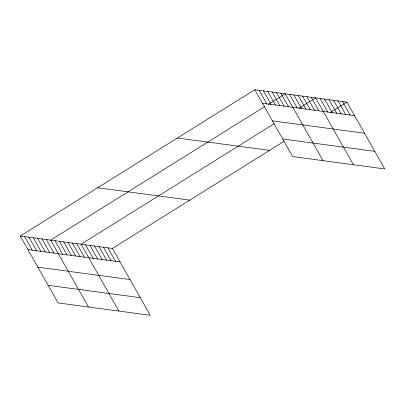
<?xml version="1.0" encoding="UTF-8"?>
<svg xmlns="http://www.w3.org/2000/svg" width="405" height="405" viewBox="0 0 405 405"><rect width="100%" height="100%" fill="white"/><g stroke="black" fill="none" stroke-linecap="round" stroke-linejoin="round"><path stroke-width="0.61" d="M20.25 236.049L112.398 248.432L150.225 315.287L58.077 302.905L20.25 236.049L254.775 89.713L346.923 102.095L384.75 168.951L292.602 156.568L254.775 89.713M264.546 106.677L50.66 240.135L88.482 306.99M268.161 104.424L285.186 93.798L323.013 160.653M274.317 123.641L81.066 244.22L118.893 311.075M299.082 108.186L315.596 97.883L353.418 164.739M112.398 248.432L283.976 141.37M330.414 112.398L346.923 102.095M262.44 103.255L354.583 115.633M272.393 120.847L364.541 133.23M282.649 138.976L374.797 151.354M177.385 138.004L269.533 150.387M97.645 187.758L189.793 200.141M27.91 249.586L120.057 261.969M37.862 267.184L130.01 279.566M48.119 285.312L140.267 297.69M342.448 101.493L350.107 115.03M337.973 100.891L345.632 114.433M333.497 100.288L341.157 113.83M329.022 99.691L336.682 113.228M324.547 99.088L332.206 112.625M320.072 98.486L327.731 112.023M311.253 97.301L318.912 110.838M306.909 96.719L314.569 110.256M302.56 96.132L310.225 109.674M298.217 95.55L305.876 109.087M293.873 94.967L301.533 108.505M289.529 94.385L297.189 107.922M280.842 93.216L288.502 106.753M276.499 92.634L284.158 106.171M272.155 92.046L279.815 105.589M267.811 91.464L275.471 105.001M263.468 90.882L271.127 104.419M259.124 90.295L266.784 103.837M107.922 247.83L115.582 261.367M103.447 247.227L111.107 260.764M98.972 246.625L106.631 260.167M94.497 246.027L102.156 259.565M90.016 245.425L97.681 258.962M85.541 244.822L93.201 258.36M76.722 243.638L84.382 257.175M72.379 243.056L80.038 256.593M68.035 242.468L75.695 256.011M63.691 241.886L71.351 255.423M59.348 241.304L67.007 254.841M55.004 240.717L62.664 254.259M46.317 239.552L53.976 253.09M41.968 238.97L49.633 252.507M37.624 238.383L45.284 251.925M33.281 237.801L40.94 251.338M28.937 237.219L36.597 250.756M24.594 236.631L32.253 250.174"/></g></svg>
